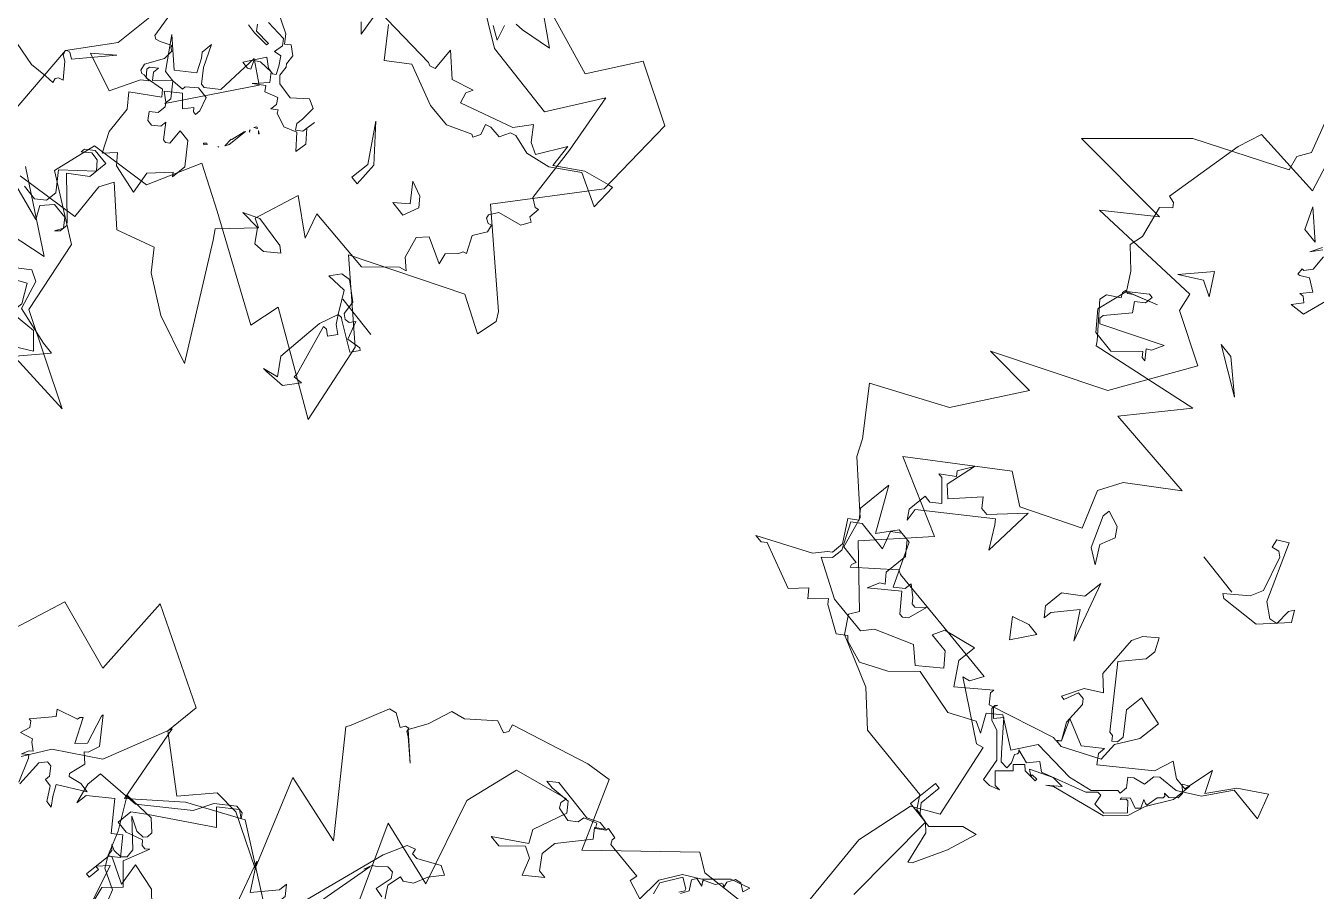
# Model space of a CAD drawing. Header units: metres. Extents: x -71 to 881, y -503 to 661.
# Drawn here: x 118.8 to 125.16, y -311.77 to -307.51 of the extents above; entities that cross this region are included whole.
import ezdxf

# ---------------------------------------------------------------- set-up
doc = ezdxf.new("R2010")
doc.units = ezdxf.units.M
doc.layers.add('ARBRE', color=100, linetype='Continuous', lineweight=13, true_color=0x00ff3f)

# ---------------------------------------------------------------- blocks, each defined once
blk = doc.blocks.new('WMF2', base_point=(0, 0.01))
at = {"color": 251, "lineweight": 0, "true_color": 0x636466}
for points in [[(124.97, -219.82), (134.84, -221.76), (134.73, -222.86), (140.59, -222.8), (140.98, -223.38), (140.96, -223.82), (142.59, -223.95), (142.62, -223.52), (143.7, -222.51), (144.2, -223.11), (145.93, -222.16), (146.02, -221.17), (147.09, -220.14), (149.19, -220.32), (149.69, -220.93), (149.6, -221.91), (157.24, -218.9), (158.3, -210.64), (152.62, -198.66), (162.76, -199.86), (152.65, -183.05)], [(154.26, -173.69), (175.85, -184.22), (183.13, -179.1), (188.97, -172.64), (192.5, -184.13), (195.26, -173.72), (200.97, -168.92), (202.85, -164.87)], [(217.5, -158.38), (210.72, -142.97), (221.5, -142.28), (222.26, -138.6), (222.84, -126.51), (221.75, -126.41), (221.24, -125.83), (222.46, -124.38), (220.76, -119.93), (220.93, -117.85), (217.92, -115.52), (216.01, -113.25), (211.75, -115.52), (215.09, -113.71), (215.69, -113.21), (216.23, -113.25), (216.29, -112.71), (215.78, -112.1), (217.44, -110.7), (217.53, -109.6), (213.13, -105.6), (212.64, -105.02), (197.13, -110.25), (202.88, -101.16), (188.84, -101.73), (195.03, -95.86), (196.4, -92.3), (193.55, -87.25), (201.48, -82.18), (206.17, -84.52), (217.5, -73.62), (205.76, -70.03), (212.07, -61.12), (204.08, -54.99), (204.77, -53.52), (202.84, -51.25), (195.1, -48.95), (190.12, -45.33), (178.29, -45.44), (176.89, -43.78), (174.7, -43.59), (173.01, -29.2)], [(52.22, -53.02), (31.88, -54.47), (45.91, -59.56), (49.4, -70.11), (59.14, -74.81), (58.34, -81.44), (49.36, -83.76), (46.84, -91.88), (40.14, -89.34), (24.4, -82.93), (24.01, -87.6), (8.81, -80.93), (12.69, -92.64), (23.58, -100.08), (8.83, -109.56), (3.27, -107.44), (3.01, -110.61), (3.9, -111.79), (16.57, -120.44), (8.22, -134.47), (9.81, -146.85), (18.98, -150.2), (22.71, -142.59), (34.39, -144.58)], [(162.25, -221.47), (162.55, -220.76), (164.41, -221.19), (167.6, -217.66), (169.53, -216.89), (170.28, -213.15), (171.44, -210.43), (167.5, -207.63), (170.63, -209.8), (171.33, -210.11), (171.53, -210.62), (172.06, -210.42), (172.36, -209.7), (174.37, -210.56), (175.39, -210.16), (176.98, -204.42), (177.29, -203.7), (165.65, -192.21), (176.34, -193.26), (169.52, -180.97), (177.55, -183.87), (181.35, -183.49), (184.59, -178.67), (192.69, -183.49), (192.69, -188.7), (207.51, -193.95), (205.44, -181.84), (216.23, -183.49), (218.11, -173.58)], [(220.49, -156.77), (215.08, -146.26), (215.94, -144.26), (215.12, -142.21), (227.2, -134.24), (237.13, -121.84), (221.43, -123.58), (227.53, -117.47), (210.08, -120.09), (209.21, -117.47), (201.41, -114.58), (204.04, -108.47), (206.64, -102.36), (221.47, -92.77), (213.62, -93.64), (218.84, -83.17), (228.67, -76.4), (223.08, -70.7), (221.59, -68.47), (214.46, -63.39), (212.7, -59.01), (209.83, -58.98), (210.04, -58.28), (209.88, -57.88), (205.22, -63.07), (204.55, -62.86), (196.2, -62.98), (185.71, -63.11), (186.56, -61.11), (187.58, -60.7), (178.92, -56.25), (177.9, -56.66), (174.32, -45.95), (177.81, -43.34), (178.67, -34.61), (175.87, -21.54)], [(61.87, -62.25), (50.47, -66), (62.16, -71.92)], [(61.59, -70.48), (52.23, -72.98), (53.36, -78.3), (52.54, -80.39), (46.99, -76.49), (41.75, -79.1), (39.13, -76.49), (33.51, -73.76), (26.05, -72.12), (37.25, -86.3), (38.33, -87.51), (34.61, -92.45), (35.99, -92.94), (34.69, -99.75), (29.28, -96.73), (30.97, -100.19), (21.09, -100.49), (17.67, -104.7), (16.66, -105.12), (18.28, -106.23), (19.48, -109.18), (18.41, -110.67), (14.49, -109.41), (15.1, -110.95), (13.93, -112.47), (13.73, -113.15), (13.23, -113.37), (14.72, -115.61), (13.76, -117.64), (14.16, -118.66), (14.68, -118.45), (15.39, -118.76), (15.6, -119.27), (14.94, -120.61), (11.56, -121.96), (10.97, -123.39), (11.67, -123.68), (11.74, -125.32), (12.27, -125.11), (13.58, -125.77), (15.6, -134.05), (18.21, -142.77), (22.11, -134.68), (33.61, -134.71), (40.51, -137.9)], [(122.86, -232.19), (129.04, -230.77), (131.8, -232.03), (142.53, -219.05), (147.98, -228.38), (151.61, -227.39), (162.65, -222.48), (162.25, -221.47), (162.25, -221.47)], [(174.7, -43.59), (178.13, -43.59), (178.13, -48.16), (177.26, -48.16), (177.26, -44.83), (176.02, -43.59), (173.91, -43.59), (170.9, -47.37), (168.8, -48.16), (169.68, -43.59), (171.36, -38.49), (171.81, -38.05), (173.47, -42.7), (174.7, -43.59), (174.7, -43.59)], [(220.57, -50.22), (221.79, -50.2), (214.78, -54.92), (213.59, -56.76), (213.1, -57.26), (213.13, -59.1), (215.47, -61.97), (214.27, -63.08), (215.5, -64.29), (215.56, -69.52), (211.34, -63.72), (209.67, -66.67), (207.37, -66.7), (203.77, -60.91), (202.56, -62.13), (202.58, -63.23), (200.85, -62.15), (200.24, -61.55), (199.64, -61.56), (198.56, -62.79), (199.01, -59.87), (199.61, -59.26), (200.21, -59.24), (202.55, -61.52), (206.05, -57.94), (205.47, -59.78), (204.85, -60.28), (206.1, -61.48), (206.14, -65.01), (207.85, -66.7), (209.07, -66.69), (210.27, -65.56), (209.03, -63.15), (213.66, -63.1), (214.86, -61.99), (212.51, -58.47), (212.49, -56.77), (213.57, -55.55), (207.7, -53.3), (201.85, -53.37), (200.78, -55.09), (195.57, -58.07), (193.11, -56.39), (190.24, -59.36), (192.08, -61.04), (195, -61.01), (194.41, -62.83), (189.81, -64.59), (189.77, -61.68), (187.3, -58.79), (183.33, -62.96), (183.33, -62.37), (182.1, -61.15), (172.77, -65.4), (172.29, -65.4), (171.68, -66.02), (173.43, -68.94), (169.39, -67.77), (166.98, -70.11), (166.96, -69.01), (165.85, -67.81), (160.08, -73.71), (159.5, -76.65), (157.18, -75.46), (155.35, -75.48), (154.92, -80.22), (153.06, -77.33), (150.8, -81.38), (147.91, -83.85), (147.29, -84.34), (145.55, -80.94), (150.8, -80.88), (153.05, -76.72), (155.95, -74.38), (158.86, -73.73), (159.47, -73.11), (159.44, -71.4), (161.14, -70.78), (161.73, -70.16), (160.64, -69.08), (160.62, -67.87), (161.11, -67.86), (163.5, -64.91), (166.9, -63.65), (173.36, -63.08), (175.14, -59.53), (179.8, -61.8), (181.48, -60.07), (179.75, -57.65), (181.46, -58.23), (184.95, -55.88), (192.02, -56.41), (194.9, -52.85), (198.42, -50.48), (201.82, -51.06), (202.43, -51.55), (203.66, -50.42), (207.69, -52.09), (208.3, -52.68), (210.1, -50.35), (211.21, -51.44), (213, -49.09), (219.97, -50.84), (220.57, -50.22), (220.57, -50.22)], [(40.86, -56.38), (43.16, -58.19), (49.01, -56.98), (47.19, -57.59), (47.19, -59.3), (49.01, -61.74), (53.04, -58.82), (53.65, -58.19), (53.04, -60.53), (50.1, -63.43), (48.41, -62.83), (46.7, -58.82), (40.86, -58.19), (39.03, -58.19), (42.55, -52.98), (43.78, -54.06), (40.86, -56.38), (40.86, -56.38)], [(156.89, -69.51), (157.43, -66.75), (159.56, -64.03), (167.3, -61.05), (168.14, -60.32), (166.54, -62.02), (168.32, -61.8), (171.36, -59.94), (170.42, -59.42), (170.47, -59.72), (169.59, -59.84), (169.56, -59.52), (171.59, -59.29), (172.31, -59.83), (173.34, -58.5), (172.64, -57.96), (174.22, -55.94), (172.57, -54.64), (171.71, -54.74), (173.12, -54.01), (174.29, -53.87), (175.3, -57.08), (178.61, -59.71), (180.18, -60.09), (181.49, -61.11), (181.56, -61.74), (181.3, -62.07), (181.53, -61.43), (180.22, -60.39), (179.42, -61.68), (175.68, -58.22), (174.72, -57.4), (173.53, -57.53), (173.65, -58.47), (174.34, -59.58), (174.13, -59.93), (174.18, -60.23), (174.45, -60.45), (172.34, -60.13), (171.33, -61.75), (169.98, -60.98), (163.78, -64.16), (162.73, -65.48), (162.11, -65.55), (161.63, -64.1), (159.84, -64.31), (157.76, -66.95), (159.09, -68.05), (159.4, -68.02), (159.94, -67.33), (159.98, -67.64), (159.15, -68.6), (157.6, -68.22), (157.12, -68.85), (157.81, -69.96), (157.22, -69.78), (156.92, -69.81), (156.81, -71.58), (156.27, -72.27), (156.3, -72.59), (156.65, -72.85), (155.79, -72.95), (154.94, -73.93), (155.05, -74.81), (156.1, -75.62), (155.22, -76.3), (155.18, -73.27), (156.89, -69.51), (156.89, -69.51)], [(171.68, -66.02), (173.31, -68.24), (173.88, -71.59), (174.47, -72.18), (175.5, -72.18), (176.09, -69.97), (176.66, -69.97), (175.5, -73.22), (173.31, -74.97), (175.5, -76.59), (176.66, -82.74), (176.09, -84.36), (174.47, -86.09), (173.31, -84.36), (173.31, -82.74), (175.5, -79.36), (168.32, -72.18), (167.74, -72.18), (167.15, -71.59), (166.58, -72.18), (166.58, -73.22), (169.36, -76), (169.36, -78.78), (164.96, -78.33), (164.96, -74.97), (166.58, -71.59), (166.11, -68.82), (171.09, -65.45), (172.15, -65.45), (171.68, -66.02), (171.68, -66.02)], [(60.09, -70.06), (57.77, -70.06), (56.55, -71.27), (56.55, -72.98), (58.86, -75.3), (55.34, -79.44), (56.55, -80.53), (57.77, -80.53), (58.86, -79.44), (58.86, -80.05), (57.77, -81.14), (55.34, -81.14), (55.34, -78.22), (57.77, -75.92), (52.42, -71.77), (51.91, -71.27), (51.91, -70.06), (52.42, -69.46), (51.91, -70.67), (53.02, -71.77), (55.34, -71.77), (56.55, -70.06), (55.34, -68.37), (63.01, -69.46)], [(187.57, -69.19), (189.89, -71.62), (187.57, -72.72), (185.74, -72.72), (187.57, -69.19), (187.57, -69.19)], [(211.1, -72.56), (210.01, -72.56), (208.8, -73.77), (211.73, -76.09), (212.35, -76.09), (210.51, -77.8), (211.1, -78.4), (210.01, -80.71), (210.51, -76.09), (208.8, -74.88), (205.88, -79.01), (204.66, -77.8), (203.56, -77.8), (200.04, -82.55), (199.42, -74.88), (201.73, -77.8), (202.34, -78.4), (210.51, -70.25), (210.01, -68.43), (211.1, -69.64), (211.1, -72.56), (211.1, -72.56)], [(82.66, -82.33), (73, -81.67), (70.51, -82.25), (69.1, -82.43), (69.35, -83.04), (69.14, -83.51), (68.47, -83.79), (70.41, -85.67), (71.27, -86.04), (71.55, -86.71), (71.33, -86.9), (71, -87.03), (70.05, -86.62), (66.45, -92.02), (69.04, -89.28), (63.17, -87.99), (61.62, -92.45), (60.75, -93.34), (61.84, -93.29), (62.18, -93.16), (62.64, -93.37), (63.02, -94.3), (61.86, -97.06), (62.03, -98.49), (62.51, -98.7), (62.64, -99.03), (64.13, -98.04), (64.8, -97.78), (65.29, -97.98), (67.08, -104.41)], [(67.77, -99.08), (67.77, -93.28), (71.55, -86.71), (68.73, -71.99)], [(184.65, -79.77), (186.95, -76.25), (186.95, -75.04), (188.18, -76.25), (188.18, -79.17), (185.74, -81.48), (185.74, -84.42), (181.72, -76.25), (184.65, -79.77), (184.65, -79.77)], [(18.5, -90.74), (17.84, -93.61), (20.02, -96.45), (22.98, -96.02), (22.05, -97.63), (20.72, -98), (17.93, -96.37), (17.41, -94.37), (16.65, -93.94), (15.97, -94.11), (15.49, -94.96), (14.21, -92.52), (12.21, -93.06), (11.86, -92.86), (12.6, -91.6), (16.89, -93.51), (17.23, -93.72), (17.84, -93.61), (16.91, -92.52), (15.64, -91.79), (16.37, -90.52), (17.22, -91.02), (17.83, -90.91), (14.87, -83.79), (14.78, -83.17), (13.49, -83.45), (14.87, -81.07), (17.86, -80.56), (18.47, -80.47), (16.28, -81.33), (18.28, -83.52), (18.5, -90.74), (18.5, -90.74)], [(55.55, -83.45), (56.85, -81.67), (58.61, -84.37), (59.53, -88.36), (61.31, -90.12), (57.78, -93.28), (58.61, -94.11), (61.31, -93.28), (62.23, -94.11), (62.23, -94.58), (61.31, -95.5), (61.31, -94.58), (60.48, -93.73), (58.61, -95.97), (56.85, -96.33), (56.85, -96.8), (55.55, -98.2), (53.79, -98.2), (52.87, -96.33), (52.87, -95.5), (53.33, -95.5), (53.79, -95.97), (54.63, -94.58), (56.39, -95.97), (58.23, -94.11), (56.85, -93.28), (56.39, -92.81), (56.39, -91.51), (57.31, -90.59), (56.39, -89.66), (55.55, -89.66), (54.63, -90.59), (54.63, -91.51), (52.87, -89.66), (52.41, -89.66), (51.93, -90.12), (52.41, -92.34), (50.63, -92.34), (47.94, -89.66), (47.94, -87.42), (48.41, -87.89), (50.63, -84.84), (49.71, -81.67), (54.16, -82.15), (55.55, -83.45), (55.55, -83.45)], [(193.06, -90.68), (193.06, -91.77), (190.63, -91.29), (189.54, -90.08), (190.15, -87.76), (188.32, -85.45), (190.63, -86.53), (193.06, -90.68), (193.06, -90.68)], [(30.71, -93.26), (29.79, -92.67), (31.51, -90.88), (33.12, -90.61), (34.74, -92.37), (37.69, -92.07), (35.5, -93.43), (30.71, -93.26), (30.71, -93.26)], [(48.48, -94.16), (48.71, -93.73), (48.96, -93.86), (48.64, -94.24), (48.48, -94.16), (48.48, -94.16)], [(58.61, -95.97), (60.32, -95.97), (63.86, -99.98), (59.71, -97.06), (57.39, -99.38), (58.61, -101.21), (59.21, -101.81), (59.21, -103.52), (57.39, -100.59), (55.69, -98.89), (55.08, -98.89), (53.39, -100.59), (53.87, -107.05), (50.45, -105.22), (56.79, -93.05), (56.79, -94.14), (58.61, -95.97), (58.61, -95.97)], [(12.72, -95.5), (19.16, -95.5), (12.72, -95.5), (12.72, -95.5)], [(47.28, -95.16), (47.15, -95.21), (47.28, -95.16), (47.28, -95.16)], [(46.51, -96.62), (46.65, -96.16), (46.74, -95.97), (46.95, -97.29), (46.8, -97.34), (46.58, -99.41), (46.49, -99.57), (46.51, -96.62), (46.51, -96.62)], [(173.74, -97.12), (171.08, -99.94), (170.47, -101.94), (172.73, -106.71), (173.49, -107.11), (174.53, -106.76), (174.92, -107.91), (173.5, -109.02), (168.96, -101.3), (166.77, -100.11), (165.62, -100.49), (165.9, -102.84), (165.52, -103.6), (164.39, -102.19), (167.39, -98.11), (173.12, -96.81), (173.74, -97.12), (173.74, -97.12)], [(173.09, -98.24), (179.55, -98.24), (173.09, -98.24), (173.09, -98.24)], [(45.08, -100.81), (45.46, -101.12), (45.03, -100.9), (45.08, -100.81), (45.08, -100.81)], [(45.94, -101.27), (45.76, -101.16), (46.23, -100.87), (46.06, -101.21), (45.94, -101.27), (45.94, -101.27)], [(46.06, -100), (46.17, -99.95), (46.26, -100.23), (46.22, -100.08), (46.06, -100), (46.06, -100)], [(41.84, -105.25), (43.62, -104.29), (45.73, -104.74), (46.01, -105.12), (46.77, -104.41), (46.73, -105.44), (47.43, -106.2), (49.22, -105.25), (49.85, -105.94), (51.28, -104.6), (49.82, -106.67), (50.87, -107.74), (52.95, -107.44), (53.69, -106.82), (53.01, -105.71), (53.39, -105.43), (54.48, -105.47), (52.9, -108.54), (51.53, -107.75), (50.51, -107.72), (50.13, -108.07), (50.82, -109.11), (51.79, -110.25), (52.85, -109.93), (52.79, -111.31), (53.49, -112.07), (56.63, -111.82)], [(57.42, -110.48), (56.72, -109.72), (54.29, -109.98), (54.31, -109.62), (56.73, -109.36), (58.12, -109.4)], [(57.27, -113.98), (53.82, -112.76), (52.77, -111.68), (52.09, -112.38), (50.71, -111.59), (50.41, -110.19), (50.06, -109.81), (49.75, -108.42), (48.76, -107.65), (46.27, -107.55), (44.45, -109.59), (43.06, -109.17), (42.78, -107.03), (42.83, -106.03), (42.2, -105.27), (41.44, -105.97), (41.35, -108.07), (41.41, -106.7), (39.72, -105.17), (39.79, -103.4), (41.84, -105.25), (41.84, -105.25)], [(41.84, -105.25), (41.63, -105.03), (41.84, -105.25), (41.84, -105.25)], [(216.62, -108.51), (216.01, -113.25), (213.7, -115.58), (213.1, -115.58), (213.1, -114.35), (214.19, -113.25), (213.1, -112.03), (215.41, -108.51), (215.41, -107.9), (214.8, -107.41), (206.64, -112.66), (207.25, -110.82), (207.86, -110.33), (206.64, -109.11), (207.25, -109.11), (207.86, -109.72), (210.77, -106.2), (214.19, -106.2), (216.62, -108.51), (216.62, -108.51)], [(31.94, -110.31), (36.07, -115.05), (31.32, -110.9), (30.71, -107.38), (31.94, -107.38), (31.94, -110.31), (31.94, -110.31)], [(23.77, -111.52), (26.08, -113.84), (23.77, -113.24), (22.56, -112.13), (23.16, -109.69), (25.47, -109.69), (23.77, -111.52), (23.77, -111.52)], [(194.63, -115.87), (201.7, -119.08), (199.51, -119.1), (194.63, -115.87), (194.63, -115.87)], [(48.11, -125.21), (37.91, -126.12), (37.44, -125.97), (36.67, -126.35), (37.35, -129.67), (33.92, -127.23), (30.88, -128.65), (31.23, -127.59), (30.59, -126.09), (23.17, -129.77), (21.67, -132.34), (19.86, -130.44), (18.12, -129.86), (16.15, -134.19), (15.36, -130.85), (11.87, -133.9), (8.32, -135.28), (7.59, -135.54), (7.07, -131.77), (12.02, -133.45), (15.55, -130.27), (19.06, -129.03), (22.02, -129.38), (22.79, -129), (23.33, -127.38), (25.15, -127.33), (25.92, -126.95), (25.23, -125.56), (25.63, -124.43), (26.08, -124.57), (29.34, -122.59), (32.94, -122.53), (39.22, -124.13), (42.07, -121.37), (45.72, -125.04)], [(47.88, -123.97), (47.05, -121.13), (48.46, -122.25)], [(208.1, -122), (210.46, -122.83), (213.34, -120.5), (210.43, -124.86), (208.1, -122), (208.1, -122)], [(179.84, -158.76), (182.76, -165.09), (183.97, -163.4), (183.36, -163.4), (183.36, -161.69), (183.97, -161.69), (183.97, -165.71), (182.76, -166.93), (185.07, -169.24), (186.28, -168.03), (189.83, -171.55), (192.73, -168.64), (192.73, -166.93), (193.83, -169.85), (193.83, -172.16), (187.38, -173.37), (181.55, -179.23), (180.45, -182.15), (178.13, -184.47), (176.91, -184.47), (176.31, -183.86), (177.52, -184.47), (179.84, -182.15), (177.52, -180.32), (185.07, -173.85), (186.89, -172.16), (186.89, -169.85), (185.07, -169.85), (182.76, -170.95), (182.15, -170.45), (181.55, -170.45), (181.05, -170.95), (182.15, -166.93), (179.21, -164.61), (181.05, -162.17), (176.31, -149.38)], [(198.96, -132.02), (199.76, -132.54), (200.36, -132.4), (199.38, -133.95), (201.26, -134.85), (202.39, -133.98), (202.72, -133.9), (202.93, -134.84), (202.59, -134.91), (201.88, -136.06), (202.37, -138.31)], [(203.19, -138.84), (204.17, -137.22), (203.51, -139.04)], [(196.65, -138.27), (197.74, -130.97), (199.93, -130.47), (198.96, -132.02), (198.96, -132.02)], [(35.31, -144.47), (28.78, -140.9), (33.22, -139.51), (34.42, -139.31)], [(35.29, -137.92), (34.3, -135.76), (36.32, -136.63)], [(174.5, -166.07), (176.45, -167.55), (180.59, -167.98), (179.68, -164.7), (183.52, -166.03), (184.12, -165.76), (184.28, -166.58), (184.98, -167.12), (184.09, -166.85), (182.78, -167.03), (182.25, -167.74), (182.48, -169.01), (186.32, -171.88), (184.25, -171.11), (183.02, -171.28), (182.66, -171.8), (182.73, -172.63), (184.43, -173.9), (189.08, -173.24), (185.87, -169.02), (184.12, -165.76), (182.95, -164.22), (179.83, -163.17), (179.13, -161.78)], [(208.87, -141.57), (204.74, -138.66), (207.06, -138.66), (208.87, -141.57), (208.87, -141.57)], [(200.21, -162.29), (202.01, -165.5), (202.37, -165.88), (203.13, -165.12), (202.75, -166.25), (202.37, -166.64), (203.5, -167.31), (203.82, -167.68), (205.6, -166.93), (205.31, -168.42), (205.98, -169.09), (206.34, -169.09), (204.18, -172.31), (204.93, -173.05), (202.01, -174.48), (202.01, -174.86), (201.7, -175.24), (199.54, -172.01), (198.43, -173.43), (200.21, -177.4), (200.21, -177.69), (197, -174.48), (197.38, -172.69), (197.76, -172.31), (196.33, -171.27), (196.63, -168.73), (196.33, -168.42), (194.53, -169.09), (193.04, -169.09), (196.63, -166.25), (195.57, -164.83), (194.53, -163.71), (195.57, -163.71), (197, -165.5), (198.12, -165.5), (198.12, -166.25), (199.17, -167.31), (199.92, -167.31), (200.59, -166.25), (199.92, -162.29)], [(155.13, -192.59), (156.55, -192.72), (156.32, -195.25), (156.96, -196.02), (157.91, -195.93), (158.87, -194.78), (159.49, -194.28), (159.79, -193.07), (159.51, -193.9), (160.36, -181.18)], [(161.97, -180.37), (159.66, -196.47), (158.58, -199.98), (157.43, -200.58), (157.16, -199.85), (156.26, -199.9), (153.31, -201.99), (151.94, -201.5), (153.21, -199.48), (153.79, -197.33), (154.96, -196.37), (155.66, -196.47), (155.88, -194.31), (153.91, -191.96)], [(167.3, -178.31), (164.99, -181.83), (164.99, -183.07), (163.76, -181.83), (163.76, -178.92), (166.2, -176.6), (166.2, -173.68), (170.22, -181.83), (167.3, -178.31), (167.3, -178.31)], [(128.63, -229.85), (130.85, -228.1), (132.31, -224.99), (131.45, -216.73)], [(131.29, -223.17), (131.93, -224.86), (130.51, -227.9), (128.94, -227.21), (128.82, -226.92), (129.2, -226.13)], [(128.91, -226.23), (128.41, -227.4), (129.45, -228.63), (129.11, -229.36), (127.81, -229.23), (128.24, -229.68), (128.34, -229.97), (126.82, -230.86), (126.44, -231.65), (126.15, -231.77), (125.75, -231.58), (126.06, -232.39), (125.56, -233.58), (124.75, -233.87), (123.53, -233.31), (123.33, -234.38), (126.03, -233.07), (128.63, -229.85), (128.63, -229.85)], [(147.98, -213.1), (150.4, -210.17), (152.11, -210.17), (147.98, -213.72), (149.19, -215.41), (147.98, -220.65), (149.19, -221.87), (152.11, -221.27), (153.32, -221.27), (152.11, -222.48), (145.66, -222.48), (143.95, -223.57), (142.74, -223.57), (143.95, -222.48), (142.74, -221.27), (145.66, -216.64), (145.66, -214.32), (143.95, -212.49), (142.74, -212.49), (145.04, -210.17), (146.26, -212.49), (147.98, -213.1), (147.98, -213.1)]]:
    blk.add_lwpolyline(points, dxfattribs=at)

msp = doc.modelspace()

# ---------------------------------------------------------------- block references
at = {"layer": 'ARBRE', "color": 251, "lineweight": 5, "true_color": 0x636466, "xscale": 0.03451886634015593, "yscale": 0.03451886634015593, "zscale": 0.03451886634015593, "rotation": 128.5771086415459}
for p in [(118.1976, -311.4271), (125.8166, -317.0843), (118.6965, -320.1302)]:
    msp.add_blockref('WMF2', p, dxfattribs=at)

doc.saveas('drawing.dxf')
